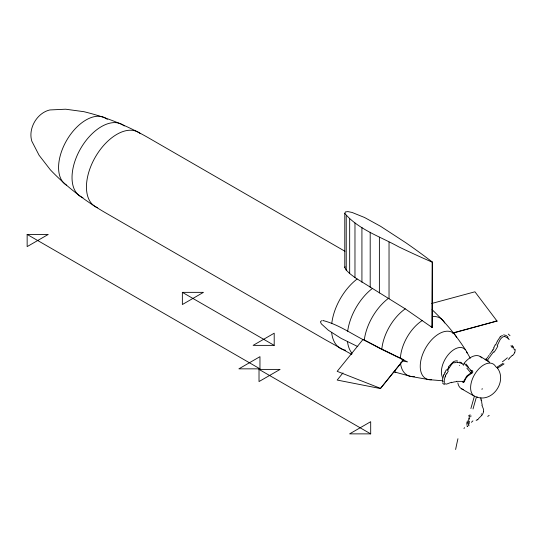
<?xml version="1.0" encoding="UTF-8"?>
<svg xmlns="http://www.w3.org/2000/svg" width="543" height="543" viewBox="0 0 543 543"><rect width="100%" height="100%" fill="white"/><g stroke="black" fill="none" stroke-linecap="round" stroke-linejoin="round"><path stroke-width="0.81" d="M442.511 380.433L442.776 378.41M444.004 381.288L445.029 376.856M483.474 411.635L483.616 410.277A6.944 3.944 -60.5 0 0 483.548 409.354L481.926 405.268M466.912 423.119L467.387 420.92M468.969 423.574L469.485 421.334M474.12 397.171L470.876 408.54M476.15 397.951L473.007 408.96M468.684 416.094L468.887 415.388M470.706 416.854L471.012 415.789M463.634 381.457L463.478 381.933A1.086 0.543 64.9 0 1 462.561 381.559M456.358 381.342L463.654 381.396L466.675 376.156L471.813 372.159L471.67 371.012L464.095 363.457M443.672 375.613L442.864 378.064A18.51 10.69 -60 0 1 449.652 353.126A18.51 10.69 -60 0 1 467.068 352.964M344.785 267.604L344.785 213.379L345.375 211.94L347.866 211.6L352.027 212.435L364.502 217.478L380.541 226.268L405.743 242.687A921.281 531.896 0 0 1 425.101 256.574L432.289 261.991L432.14 327.497L405.248 308.845L354.973 277.595L349.672 273.516L346.23 270.122L344.785 267.604L345.117 266.762M445.436 375.817L446.36 373.767M444.093 374.568L445.05 372.498M495.657 344.941L497.178 341.506M497.157 345.769L500.069 339.769A6.944 4.079 -60.5 0 1 500.755 338.818L501.78 337.732A5.586 3.285 -60.5 0 1 504.766 336.511M497.34 341.147L500.164 336.952M494.11 347.941L493.485 348.952M493.268 349.285L492.834 349.95M488.272 356.364L488.951 355.4M492.155 350.927L491.015 352.529M487.818 357.009L487.051 358.088M489.637 354.436L490.553 353.16M448.348 366.919L453.344 361.774A5.281 3.082 -30.7 0 1 457.498 360.919M486.738 358.523L485.462 359.676L486.114 360.24M493.526 351.83L487.383 360.233L488.843 361.957M481.682 415.449L478.403 418.701M342.986 372.905L337.183 380.066L380.405 388.55L403.748 359.744M380.405 388.55L403.754 359.52M512.538 355.658L514.106 353.663A7.534 5.858 -83.9 0 0 514.791 352.319M509.225 358.794L508.424 359.452M477.636 419.318L476.143 420.486M503.157 363.301L496.797 367.319M504.006 363.959L497.34 368.256M432.072 327.538L432.289 261.991M471.629 373.333L467.767 376.027L465.656 378.702L464.374 381.559L463.688 381.39M471.358 373.462L466.892 368.215M451.511 382.245L446.774 384.044A6.944 4.005 -59 0 1 446.013 384.064L445.131 383.792A5.586 3.224 -58.9 0 1 444.065 381.254M431.753 303.469L474.942 291.801L496.994 321.015L452.828 333.164M452.821 332.947L496.994 321.015M471.066 370.774L471.595 370.937M27.15 234.433L48.239 234.433L27.15 246.61L27.15 234.433L259.961 368.846L259.961 356.67L238.879 368.846L259.961 368.846M182.36 292.351L203.449 292.351L182.36 304.528L182.36 292.351L274.201 345.375L274.201 333.198L253.113 345.375L274.201 345.375M259.018 369.396L280.107 369.396L259.018 381.566L259.018 369.396L370.693 433.871L370.693 421.694L349.604 433.871L370.693 433.871M323.689 320.723C339.409 324.87 352.916 334.861 367.455 341.832L381.777 349.4L407.535 361.916L402.078 360.878M323.35 320.716L322.678 320.703M321.666 320.675L320.411 321.761L321.313 323.838L328.291 330.205L341.113 338.364L357.81 346.624M442.26 380.752L428.76 379.618L411.017 376.475L394.32 371.907A37.637 21.727 -60 0 0 395.799 372.023M504.78 336.477L507.549 337.95M403.164 359.636L401.969 359.405M503.605 334.834L506.083 335.472L508.01 336.979M476.673 397.042C493.071 402.954 507.997 380.161 496.662 367.143M380.405 388.326L337.183 371.337L363.104 339.348L379.808 348.077M432.072 262.12L422.685 257.966A921.281 531.896 0 0 1 398.637 246.793C380.595 236.728 358.346 229.499 344.785 213.379M396.974 356.493L397.734 356.832M398.121 357.002L398.881 357.342M399.458 357.593L399.838 357.762M401.759 358.624L402.139 358.794M400.605 358.108L400.992 358.278M485.462 359.676L485.055 359.344L485.469 359.534M380.304 348.314L381.118 348.701M460.396 363.118L458.645 362.466A7.534 4.425 -31.2 0 0 457.491 362.269M381.6 348.939L382.082 349.176M382.564 349.407L383.046 349.644M383.534 349.882L384.016 350.113M384.98 350.588L385.462 350.819M385.944 351.056L387.878 351.993M391.157 353.622L390.363 353.221M391.557 353.819L394.361 355.203M388.36 352.231L389.962 353.025M394.761 355.4L395.562 355.808M395.786 355.923L396.587 356.323M351.803 354.47L325.067 339.558L104.473 212.198C84.627 200.577 66.198 186.493 50.343 169.803L39.082 155.25L31.833 141.207C27.903 128.576 36.972 112.869 49.875 109.951L65.662 109.211L83.9 111.688C106.279 117.078 127.686 125.99 147.676 137.372L344.927 251.253M486.236 359.493L489.752 362.405M485.802 359.181L486.128 359.405L485.761 359.188M480.121 356.446L487.478 360.769M461.462 388.754L474.697 396.39M444.398 384.668L442.538 383.066M467.347 426.323L467.733 426.601L466.96 426.038M463.098 364.815L463.661 365.249M496.994 321.239L496.058 320.411M487.173 360.348L488.15 361.428M508.105 338.486L509.191 339.667M432.045 309.659C444.785 321.605 456.025 335.051 465.439 349.794M431.169 326.126L432.289 327.415M466.654 351.796L470.279 358.244M480.976 400.266L480.86 397.788M389.032 242.09L389.032 298.677M379.387 237.182L379.387 292.955M370.197 232.241L370.197 287.342M361.923 227.449L361.923 282.292M354.973 222.983L354.973 277.595M349.672 219.033L349.672 273.516M346.23 215.781L346.23 270.122M97.686 207.752A42.978 24.815 -60 0 1 95.351 157.042A42.978 24.815 -60 0 1 140.433 133.707M345.531 350.215A43.202 24.944 -60 0 1 331.658 332.554M331.773 323.424A43.202 24.944 -60 0 1 357.124 279M66.613 185.251A38.797 22.399 -60 0 1 67.644 138.73A38.797 22.399 -60 0 1 107.31 119.392M82.903 197.625A41.587 24.014 -60 0 1 80.642 148.551A41.587 24.014 -60 0 1 124.266 125.976M477.48 397.13A18.652 10.772 -60 0 1 474.813 374.154A18.652 10.772 -60 0 1 495.8 366.858M463.953 363.525A18.652 10.772 -60 0 1 481.831 357.891M463.573 389.514A18.652 10.772 -60 0 1 457.824 382.856M470.862 370.523A1.704 1.419 -53.2 0 1 472.736 371.297A1.704 1.419 -53.2 0 1 471.657 373.435M464.204 381.756A1.649 0.95 76.2 0 1 462.602 381.715M481.967 389.44A89.12 0.787 -73.8 0 1 482.218 388.564M468.792 419.074A40.25 6.36 -70.4 0 1 470.034 414.689M467.17 425.25A5.281 1.161 -68.2 0 1 467.156 422.814M482.225 404.956A23.682 12.523 -63.4 0 1 481.6 399.845M483.562 411.608A5.586 3.17 -60.6 0 1 481.716 415.497M478.207 419.325A29.179 8.498 -50.8 0 1 477.426 419.943M487.729 416.406A49.861 4.12 -34 0 1 489.168 415.368M463.987 428.556A38.825 4.839 -32.1 0 1 464.509 427.646M481.553 413.861A25.317 0.495 -40.7 0 1 481.139 414.214M472.919 420.859A11.756 1.324 -47.4 0 1 471.412 422.298M469.111 425.739A4.371 1.066 -63.6 0 1 468.623 424.925M468.731 424.782A7.534 1.704 -67.9 0 1 468.901 423.662M467.991 423.269A41.723 8.084 -69.4 0 1 469.274 418.348M455.625 449.509A91.713 10.785 -71.3 0 1 457.946 438.73M500.137 336.864A5.573 3.373 -62.7 0 1 502.546 335.615M495.162 344.805A18.842 10.493 -61.8 0 1 493.696 347.669M492.82 349.936A43.99 27.713 -61.8 0 1 492.372 350.588M497.816 346.047A23.682 15.028 -61.8 0 1 493.94 352.332M507.617 337.753A29.179 16.331 -84.4 0 1 508.18 338.269M508.241 334.081A49.861 16.147 70 0 1 510.013 335.703M510.922 345.728A38.825 11.315 67.5 0 1 512.327 347.805M512.042 345.341A25.317 10.962 76.2 0 1 513.074 347.038M512.999 346.665A11.756 6.265 82.7 0 1 514.364 349.923M515.097 349.298A4.371 3.183 -84.2 0 1 514.744 352.278M512.293 355.298A41.723 33.286 -86.3 0 1 509.029 358.421M507.406 357.783A91.713 75.81 87.1 0 1 502.39 361.801M459.324 365.487A89.12 46.128 -14.4 0 1 459.541 365.609M459.765 362.032A40.25 22.596 -26 0 1 461.937 363.26M447.004 370.075A39.707 36.748 -11.2 0 1 448.891 367.258M444.948 372.45A50.614 48.32 14.6 0 1 446.366 369.749M443.482 375.58A31.107 24.89 -40.5 0 1 443.902 374.527M442.769 382.007A5.573 3.285 -56.5 0 1 442.464 380.942M451.423 382.734A23.682 13.351 -54.8 0 1 456.201 381.729M445.246 376.883A29.179 22.636 -42.5 0 1 445.654 375.858M446.706 373.923A49.868 46.997 -0.7 0 1 448.355 370.991M447.581 370.584A38.831 36.829 8.2 0 1 449.366 367.652A25.317 22.813 -17.6 0 1 450.826 365.629M450.622 365.622A11.756 9.862 -27 0 1 454.131 362.262M454.64 362.887A4.371 2.796 -33.5 0 1 457.518 362.222M460.783 362.792A41.723 23.817 -28.7 0 1 463.349 364.638M466.009 363.98A91.713 50.472 -23.1 0 1 468.534 367.421M352.095 353.412A42.632 24.611 -60 0 1 347.534 341.886M347.663 331.278A42.632 24.611 -60 0 1 372.288 288.516M364.265 340.223A40.82 23.566 -60 0 1 388.483 298.311M432.839 316.555A32.947 19.019 -60 0 1 444.717 322.963M414.438 376.604A32.947 19.019 -60 0 1 400.476 362.853M400.374 358.509A32.947 19.019 -60 0 1 422.393 320.431M381.777 349.4A37.637 21.727 -60 0 1 405.248 308.845M431.549 379.747A26.614 15.367 -60 0 1 425.977 347.418A26.614 15.367 -60 0 1 456.554 337.379"/></g></svg>
